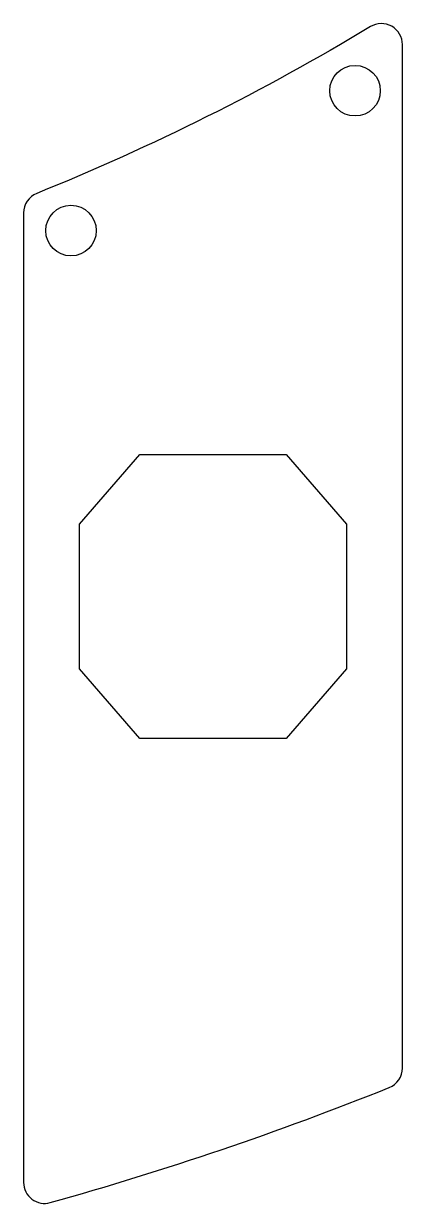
# Model space of a CAD drawing. Header units: millimetres. Extents: x 30.2 to 48.2, y -54.4 to 1.6.
import ezdxf

# ---------------------------------------------------------------- set-up
doc = ezdxf.new("R2010")
doc.units = ezdxf.units.MM
doc.layers.get('0').update_dxf_attribs({"linetype": 'CONTINUOUS'})

msp = doc.modelspace()

# ---------------------------------------------------------------- linework, layer by layer
msp.add_lwpolyline([(30.788, -6.457, 0.305823), (30.163, -7.385), (30.163, -53.434, 0.49663), (31.432, -54.397, 0.027079), (47.535, -48.933, 0.306466), (48.163, -48.005), (48.163, 0.607, 0.583786), (46.646, 1.463, -0.039825)], format="xyb", close=True)
msp.add_lwpolyline([(35.684, -18.855), (42.641, -18.855), (45.513, -22.168), (45.513, -29.041), (42.641, -32.355), (35.684, -32.355), (32.813, -29.041), (32.813, -22.168)], close=True)
for centre in [(45.913, -1.582), (32.413, -8.225)]:
    msp.add_circle(centre, 1.2)

doc.saveas('drawing.dxf')
